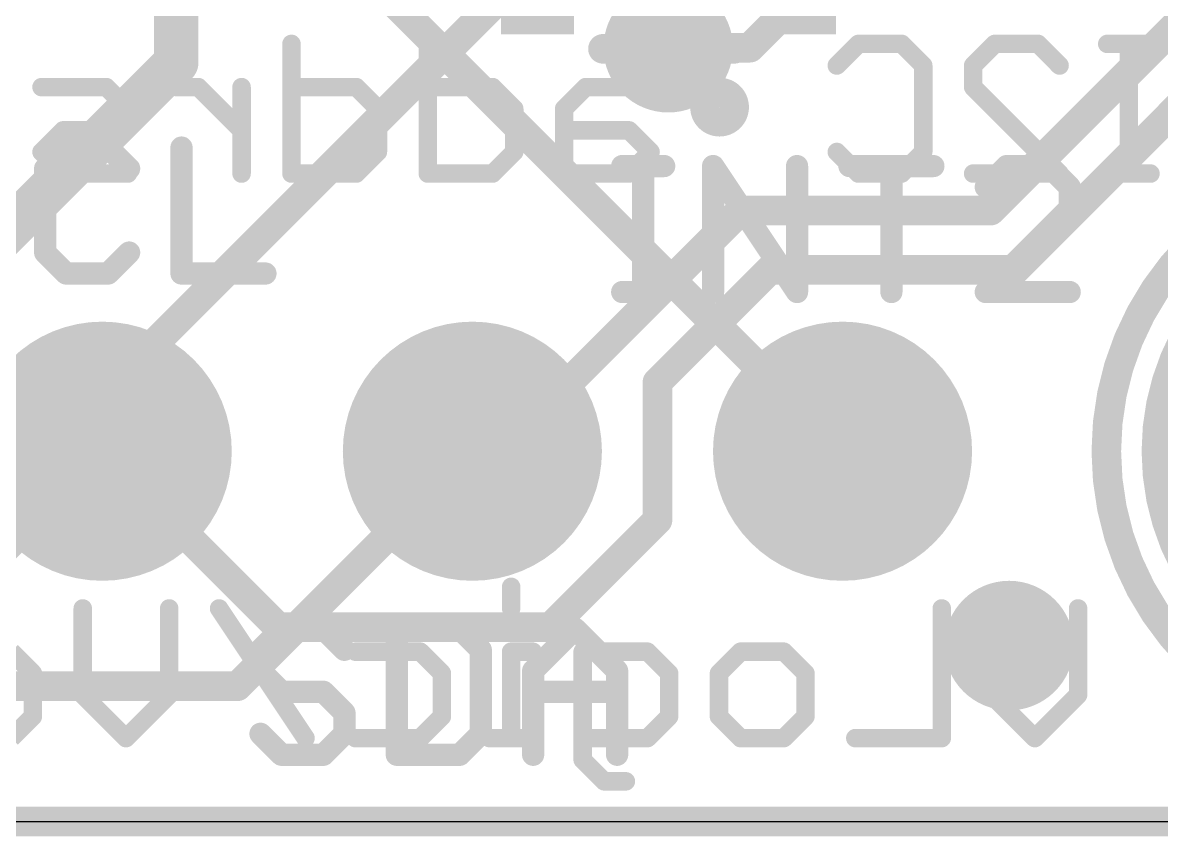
# Model space of a CAD drawing. Extents: x -0.1 to 25.5, y -0.1 to 17.9.
# Drawn here: x 13.42 to 21.24, y -0.1 to 5.48 of the extents above; entities that cross this region are included whole.
import ezdxf

# ---------------------------------------------------------------- set-up
doc = ezdxf.new("R2010")
doc.units = 0
for name, color, linetype in [('1', 12, 'CONTINUOUS'), ('16', 5, 'CONTINUOUS'), ('17', 110, 'CONTINUOUS'), ('18', 110, 'CONTINUOUS'), ('20', 53, 'CONTINUOUS'), ('21', 40, 'CONTINUOUS'), ('22', 6, 'CONTINUOUS')]:
    doc.layers.add(name, color=color, linetype=linetype)

# ---------------------------------------------------------------- blocks, each defined once
blk = doc.blocks.new('ROUNDP')
at = {"const_width": 0.5}
blk.add_lwpolyline([(0, -0.25, 1), (0, 0.25, 1), (0, -0.25)], format="xyb", dxfattribs=at)
blk = doc.blocks.new('RECT')
blk.add_solid([(-0.5, -0.5), (0.5, -0.5), (-0.5, 0.5), (0.5, 0.5)])
blk = doc.blocks.new('ROUNDV')
at = {"const_width": 0.5}
blk.add_lwpolyline([(0, -0.25, 1), (0, 0.25, 1), (0, -0.25)], format="xyb", dxfattribs=at)

msp = doc.modelspace()

# ---------------------------------------------------------------- linework, layer by layer
at = {"layer": '1'}
for points, const_width in [([(20.066, 4.191), (22.5425, 6.6675)], 0.2032), ([(22.9489, 6.4992), (20.2343, 3.7846)], 0.2032), ([(14.478, 5.969), (14.478, 5.207)], 0.3048), ([(16.6998, 5.6508), (13.97, 2.921)], 0.2032), ([(18.7562, 5.6508), (18.414, 5.3086)], 0.2032), ([(18.414, 5.3086), (17.8539, 5.3086)], 0.2032), ([(14.478, 5.207), (12.7, 3.429)], 0.3048), ([(18.3515, 4.191), (16.7005, 2.54)], 0.2032), ([(18.3515, 4.191), (20.066, 4.191)], 0.2032), ([(18.5511, 3.7846), (17.78, 3.0135)], 0.2032), ([(20.2343, 3.7846), (18.5511, 3.7846)], 0.2032), ([(17.78, 3.0135), (17.78, 2.0665)], 0.2032), ([(13.97, 2.54), (13.97, 2.921)], 0.2032), ([(15.1765, 1.3335), (13.97, 2.54)], 0.2032), ([(16.51, 2.54), (16.7005, 2.54)], 0.2032), ([(17.78, 2.0665), (17.047, 1.3335)], 0.2032), ([(17.047, 1.3335), (15.1765, 1.3335)], 0.2032), ([(25.4, 0), (0, 0)], 0.2032)]:
    msp.add_lwpolyline(points, dxfattribs=dict(at, const_width=const_width))
for points, const_width in [([(17.8539, 5.3594, 1), (17.8539, 5.2578)], 0.1016), ([(18.3781, 5.3445, 1), (18.4499, 5.2727)], 0.1016), ([(18.414, 5.2578, 1), (18.414, 5.3594)], 0.1016), ([(14.5319, 5.1531, 1), (14.4241, 5.2609)], 0.1524), ([(14.4018, 5.207, 1), (14.5542, 5.207)], 0.1524), ([(18.3515, 4.2418, 1), (18.3515, 4.1402)], 0.1016), ([(18.3874, 4.1551, 1), (18.3156, 4.2269)], 0.1016), ([(20.0301, 4.2269, 1), (20.1019, 4.1551)], 0.1016), ([(20.066, 4.1402, 1), (20.066, 4.2418)], 0.1016), ([(18.5511, 3.8354, 1), (18.5511, 3.7338)], 0.1016), ([(18.5871, 3.7487, 1), (18.5152, 3.8205)], 0.1016), ([(20.1984, 3.8205, 1), (20.2703, 3.7487)], 0.1016), ([(20.2343, 3.7338, 1), (20.2343, 3.8354)], 0.1016), ([(17.8308, 3.0135, 1), (17.7292, 3.0135)], 0.1016), ([(17.7441, 3.0494, 1), (17.8159, 2.9775)], 0.1016), ([(14.0208, 2.921, 1), (13.9192, 2.921)], 0.1016), ([(13.9341, 2.9569, 1), (14.0059, 2.8851)], 0.1016), ([(14.0059, 2.5759, 1), (13.9341, 2.5041)], 0.1016), ([(13.9192, 2.54, 1), (14.0208, 2.54)], 0.1016), ([(16.51, 2.5908, 1), (16.51, 2.4892)], 0.1016), ([(16.6646, 2.5759, 1), (16.7364, 2.5041)], 0.1016), ([(16.7005, 2.4892, 1), (16.7005, 2.5908)], 0.1016), ([(17.7292, 2.0665, 1), (17.8308, 2.0665)], 0.1016), ([(17.8159, 2.0306, 1), (17.7441, 2.1025)], 0.1016), ([(15.1765, 1.3843, 1), (15.1765, 1.2827)], 0.1016), ([(15.1406, 1.2976, 1), (15.2124, 1.3694)], 0.1016), ([(17.011, 1.3694, 1), (17.0829, 1.2976)], 0.1016), ([(17.047, 1.2827, 1), (17.047, 1.3843)], 0.1016)]:
    msp.add_lwpolyline(points, format="xyb", dxfattribs=dict(at, const_width=const_width))
at = {"layer": '16', "const_width": 0.2032}
for points in [[(14.732, 6.858), (19.05, 2.54)], [(17.8539, 5.3086), (17.0815, 6.081)], [(12.7635, 1.3335), (13.97, 2.54)], [(14.8971, 0.9271), (16.51, 2.54)], [(5.6447, 0.9271), (14.8971, 0.9271)], [(25.4, 0), (0, 0)]]:
    msp.add_lwpolyline(points, dxfattribs=at)
at = {"layer": '16', "const_width": 0.1016}
for points in [[(17.818, 5.2727, 1), (17.8898, 5.3445)], [(14.0059, 2.5041, 1), (13.9341, 2.5759)], [(16.5459, 2.5041, 1), (16.4741, 2.5759)], [(19.0141, 2.5041, 1), (19.0859, 2.5759)], [(14.8971, 0.8763, 1), (14.8971, 0.9779)], [(14.8612, 0.963, 1), (14.933, 0.8912)]]:
    msp.add_lwpolyline(points, format="xyb", dxfattribs=at)
at = {"layer": '20'}
msp.add_line((2.54, 0), (22.86, 0), dxfattribs=at)
at = {"layer": '21'}
for points, const_width in [([(17.4062, 5.3008), (18.3062, 5.3008)], 0.2032), ([(13.7225, 4.6235), (13.5784, 4.4795)], 0.1524), ([(14.0106, 4.6235), (13.7225, 4.6235)], 0.1524), ([(14.1547, 4.4795), (14.0106, 4.6235)], 0.1524), ([(14.514, 4.6235), (14.514, 3.7592)], 0.1524), ([(13.5784, 4.4795), (13.5784, 3.9033)], 0.1524), ([(17.5381, 4.4965), (17.8262, 4.4965)], 0.1524), ([(17.6821, 3.6322), (17.6821, 4.4965)], 0.1524), ([(18.1618, 3.6322), (18.1618, 4.4965)], 0.1524), ([(18.1618, 4.4965), (18.738, 3.6322)], 0.1524), ([(18.738, 3.6322), (18.738, 4.4965)], 0.1524), ([(19.0973, 4.4965), (19.6735, 4.4965)], 0.1524), ([(19.3854, 3.6322), (19.3854, 4.4965)], 0.1524), ([(20.1769, 4.4965), (20.0328, 4.3525)], 0.1524), ([(20.465, 4.4965), (20.1769, 4.4965)], 0.1524), ([(20.609, 4.3525), (20.465, 4.4965)], 0.1524), ([(20.609, 4.2084), (20.609, 4.3525)], 0.1524), ([(20.0328, 3.6322), (20.609, 4.2084)], 0.1524), ([(13.5784, 3.9033), (13.7225, 3.7592)], 0.1524), ([(14.0106, 3.7592), (14.1547, 3.9033)], 0.1524), ([(13.7225, 3.7592), (14.0106, 3.7592)], 0.1524), ([(14.514, 3.7592), (15.0902, 3.7592)], 0.1524), ([(17.5381, 3.6322), (17.8262, 3.6322)], 0.1524), ([(20.609, 3.6322), (20.0328, 3.6322)], 0.1524), ([(15.2, 1.3215), (15.0559, 1.1775)], 0.1524), ([(15.4881, 1.3215), (15.2, 1.3215)], 0.1524), ([(15.6321, 1.1775), (15.4881, 1.3215)], 0.1524), ([(15.9914, 1.3215), (15.9914, 0.4572)], 0.1524), ([(16.4236, 1.3215), (15.9914, 1.3215)], 0.1524), ([(16.5677, 1.1775), (16.4236, 1.3215)], 0.1524), ([(16.927, 1.0334), (17.2151, 1.3215)], 0.1524), ([(17.2151, 1.3215), (17.5032, 1.0334)], 0.1524), ([(15.0559, 1.1775), (15.0559, 1.0334)], 0.1524), ([(16.5677, 0.6013), (16.5677, 1.1775)], 0.1524), ([(15.0559, 1.0334), (15.2, 0.8894)], 0.1524), ([(16.927, 0.4572), (16.927, 1.0334)], 0.1524), ([(17.5032, 1.0334), (17.5032, 0.4572)], 0.1524), ([(15.2, 0.8894), (15.4881, 0.8894)], 0.1524), ([(15.4881, 0.8894), (15.6321, 0.7453)], 0.1524), ([(16.927, 0.8894), (17.5032, 0.8894)], 0.1524), ([(15.6321, 0.7453), (15.6321, 0.6013)], 0.1524), ([(15.2, 0.4572), (15.0559, 0.6013)], 0.1524), ([(15.6321, 0.6013), (15.4881, 0.4572)], 0.1524), ([(16.4236, 0.4572), (16.5677, 0.6013)], 0.1524), ([(15.4881, 0.4572), (15.2, 0.4572)], 0.1524), ([(15.9914, 0.4572), (16.4236, 0.4572)], 0.1524)]:
    msp.add_lwpolyline(points, dxfattribs=dict(at, const_width=const_width))
for points, const_width in [([(17.4062, 5.3516, 1), (17.4062, 5.25)], 0.1016), ([(18.3062, 5.25, 1), (18.3062, 5.3516)], 0.1016), ([(18.2062, 4.8008, 1), (18.2062, 5.0008, 1), (18.2062, 4.8008)], 0.2032), ([(13.7225, 4.6616, 1), (13.7225, 4.5854)], 0.0762), ([(13.7494, 4.5966, 1), (13.6956, 4.6505)], 0.0762), ([(14.0376, 4.6505, 1), (13.9837, 4.5966)], 0.0762), ([(14.0106, 4.5854, 1), (14.0106, 4.6616)], 0.0762), ([(14.5521, 4.6235, 1), (14.4759, 4.6235)], 0.0762), ([(22.86, 0.54, 1), (22.86, 4.54, 1), (22.86, 0.54)], 0.2032), ([(13.6165, 4.4795, 1), (13.5403, 4.4795)], 0.0762), ([(13.5515, 4.5064, 1), (13.6054, 4.4525)], 0.0762), ([(14.1277, 4.4525, 1), (14.1816, 4.5064)], 0.0762), ([(17.5381, 4.5346, 1), (17.5381, 4.4584)], 0.0762), ([(17.7202, 4.4965, 1), (17.644, 4.4965)], 0.0762), ([(17.8262, 4.4584, 1), (17.8262, 4.5346)], 0.0762), ([(18.1935, 4.5177, 1), (18.1301, 4.4754)], 0.0762), ([(18.1999, 4.4965, 1), (18.1237, 4.4965)], 0.0762), ([(18.7761, 4.4965, 1), (18.6999, 4.4965)], 0.0762), ([(19.0973, 4.5346, 1), (19.0973, 4.4584)], 0.0762), ([(19.4235, 4.4965, 1), (19.3473, 4.4965)], 0.0762), ([(19.6735, 4.4584, 1), (19.6735, 4.5346)], 0.0762), ([(20.1769, 4.5346, 1), (20.1769, 4.4584)], 0.0762), ([(20.2038, 4.4696, 1), (20.1499, 4.5235)], 0.0762), ([(20.4919, 4.5235, 1), (20.438, 4.4696)], 0.0762), ([(20.465, 4.4584, 1), (20.465, 4.5346)], 0.0762), ([(20.0059, 4.3794, 1), (20.0597, 4.3255)], 0.0762), ([(20.6471, 4.3525, 1), (20.5709, 4.3525)], 0.0762), ([(20.5821, 4.3255, 1), (20.636, 4.3794)], 0.0762), ([(20.5709, 4.2084, 1), (20.6471, 4.2084)], 0.0762), ([(20.636, 4.1815, 1), (20.5821, 4.2354)], 0.0762), ([(13.6054, 3.9302, 1), (13.5515, 3.8763)], 0.0762), ([(13.5403, 3.9033, 1), (13.6165, 3.9033)], 0.0762), ([(14.1816, 3.8763, 1), (14.1277, 3.9302)], 0.0762), ([(13.7225, 3.7973, 1), (13.7225, 3.7211)], 0.0762), ([(14.0106, 3.7211, 1), (14.0106, 3.7973)], 0.0762), ([(14.514, 3.7973, 1), (14.514, 3.7211)], 0.0762), ([(15.0902, 3.7211, 1), (15.0902, 3.7973)], 0.0762), ([(13.6956, 3.7323, 1), (13.7494, 3.7861)], 0.0762), ([(13.9837, 3.7861, 1), (14.0376, 3.7323)], 0.0762), ([(14.4759, 3.7592, 1), (14.5521, 3.7592)], 0.0762), ([(17.5381, 3.6703, 1), (17.5381, 3.5941)], 0.0762), ([(17.8262, 3.5941, 1), (17.8262, 3.6703)], 0.0762), ([(18.7063, 3.6111, 1), (18.7697, 3.6533)], 0.0762), ([(20.0328, 3.6703, 1), (20.0328, 3.5941)], 0.0762), ([(20.0059, 3.6591, 1), (20.0597, 3.6053)], 0.0762), ([(20.609, 3.5941, 1), (20.609, 3.6703)], 0.0762), ([(17.644, 3.6322, 1), (17.7202, 3.6322)], 0.0762), ([(18.1237, 3.6322, 1), (18.1999, 3.6322)], 0.0762), ([(18.6999, 3.6322, 1), (18.7761, 3.6322)], 0.0762), ([(19.3473, 3.6322, 1), (19.4235, 3.6322)], 0.0762), ([(15.2, 1.3596, 1), (15.2, 1.2834)], 0.0762), ([(15.2269, 1.2946, 1), (15.173, 1.3485)], 0.0762), ([(15.515, 1.3485, 1), (15.4611, 1.2946)], 0.0762), ([(15.4881, 1.2834, 1), (15.4881, 1.3596)], 0.0762), ([(16.0295, 1.3215, 1), (15.9533, 1.3215)], 0.0762), ([(15.9914, 1.3596, 1), (15.9914, 1.2834)], 0.0762), ([(16.4506, 1.3485, 1), (16.3967, 1.2946)], 0.0762), ([(16.4236, 1.2834, 1), (16.4236, 1.3596)], 0.0762), ([(17.242, 1.3485, 1), (17.1881, 1.2946)], 0.0762), ([(17.242, 1.2946, 1), (17.1881, 1.3485)], 0.0762), ([(15.094, 1.1775, 1), (15.0178, 1.1775)], 0.0762), ([(16.6058, 1.1775, 1), (16.5296, 1.1775)], 0.0762), ([(15.029, 1.2044, 1), (15.0829, 1.1505)], 0.0762), ([(15.6052, 1.1505, 1), (15.6591, 1.2044)], 0.0762), ([(16.5407, 1.1505, 1), (16.5946, 1.2044)], 0.0762), ([(15.0829, 1.0604, 1), (15.029, 1.0065)], 0.0762), ([(16.9, 1.0604, 1), (16.9539, 1.0065)], 0.0762), ([(16.9651, 1.0334, 1), (16.8889, 1.0334)], 0.0762), ([(17.5413, 1.0334, 1), (17.4651, 1.0334)], 0.0762), ([(17.4762, 1.0065, 1), (17.5301, 1.0604)], 0.0762), ([(15.0178, 1.0334, 1), (15.094, 1.0334)], 0.0762), ([(15.2, 0.9275, 1), (15.2, 0.8513)], 0.0762), ([(15.173, 0.8624, 1), (15.2269, 0.9163)], 0.0762), ([(15.515, 0.9163, 1), (15.4611, 0.8624)], 0.0762), ([(15.4881, 0.8513, 1), (15.4881, 0.9275)], 0.0762), ([(16.927, 0.9275, 1), (16.927, 0.8513)], 0.0762), ([(17.5032, 0.8513, 1), (17.5032, 0.9275)], 0.0762), ([(15.6702, 0.7453, 1), (15.594, 0.7453)], 0.0762), ([(15.6052, 0.7184, 1), (15.6591, 0.7723)], 0.0762), ([(15.0829, 0.6282, 1), (15.029, 0.5743)], 0.0762), ([(15.594, 0.6013, 1), (15.6702, 0.6013)], 0.0762), ([(15.6591, 0.5743, 1), (15.6052, 0.6282)], 0.0762), ([(16.5296, 0.6013, 1), (16.6058, 0.6013)], 0.0762), ([(16.5946, 0.5743, 1), (16.5407, 0.6282)], 0.0762), ([(15.2, 0.4953, 1), (15.2, 0.4191)], 0.0762), ([(15.173, 0.4303, 1), (15.2269, 0.4841)], 0.0762), ([(15.4611, 0.4841, 1), (15.515, 0.4303)], 0.0762), ([(15.4881, 0.4191, 1), (15.4881, 0.4953)], 0.0762), ([(15.9914, 0.4953, 1), (15.9914, 0.4191)], 0.0762), ([(15.9533, 0.4572, 1), (16.0295, 0.4572)], 0.0762), ([(16.3967, 0.4841, 1), (16.4506, 0.4303)], 0.0762), ([(16.4236, 0.4191, 1), (16.4236, 0.4953)], 0.0762), ([(16.8889, 0.4572, 1), (16.9651, 0.4572)], 0.0762), ([(17.4651, 0.4572, 1), (17.5413, 0.4572)], 0.0762)]:
    msp.add_lwpolyline(points, format="xyb", dxfattribs=dict(at, const_width=const_width))
at = {"layer": '22', "const_width": 0.127}
for points in [[(15.2686, 5.3348), (15.2686, 4.445)], [(16.2041, 5.3348), (16.2041, 4.445)], [(19.0107, 5.1865), (19.159, 5.3348)], [(19.159, 5.3348), (19.4556, 5.3348)], [(19.4556, 5.3348), (19.6039, 5.1865)], [(19.9462, 5.1865), (20.0945, 5.3348)], [(20.0945, 5.3348), (20.3911, 5.3348)], [(20.3911, 5.3348), (20.5394, 5.1865)], [(21.1631, 5.3348), (20.8665, 5.3348)], [(21.0148, 4.445), (21.0148, 5.3348)], [(19.6039, 5.1865), (19.6039, 4.5933)], [(19.9462, 5.0382), (19.9462, 5.1865)], [(13.9984, 5.0382), (13.5535, 5.0382)], [(14.1467, 4.8899), (13.9984, 5.0382)], [(14.6297, 5.0382), (14.4814, 5.0382)], [(14.9263, 4.7416), (14.6297, 5.0382)], [(14.9263, 4.445), (14.9263, 5.0382)], [(15.7135, 5.0382), (15.2686, 5.0382)], [(15.8618, 4.8899), (15.7135, 5.0382)], [(16.649, 5.0382), (16.2041, 5.0382)], [(16.7973, 4.8899), (16.649, 5.0382)], [(17.2879, 5.0382), (17.1396, 4.8899)], [(17.5845, 5.0382), (17.2879, 5.0382)], [(20.5394, 4.445), (19.9462, 5.0382)], [(13.9984, 4.7416), (14.1467, 4.8899)], [(15.8618, 4.5933), (15.8618, 4.8899)], [(16.7973, 4.5933), (16.7973, 4.8899)], [(17.1396, 4.8899), (17.1396, 4.445)], [(13.5535, 4.5933), (13.7018, 4.7416)], [(13.7018, 4.7416), (13.9984, 4.7416)], [(17.5845, 4.7416), (17.1396, 4.7416)], [(17.7328, 4.5933), (17.5845, 4.7416)], [(13.7018, 4.445), (13.5535, 4.5933)], [(15.7135, 4.445), (15.8618, 4.5933)], [(16.649, 4.445), (16.7973, 4.5933)], [(17.5845, 4.445), (17.7328, 4.5933)], [(19.159, 4.445), (19.0107, 4.5933)], [(19.6039, 4.5933), (19.4556, 4.445)], [(14.1467, 4.445), (13.7018, 4.445)], [(15.2686, 4.445), (15.7135, 4.445)], [(16.2041, 4.445), (16.649, 4.445)], [(17.1396, 4.445), (17.5845, 4.445)], [(19.4556, 4.445), (19.159, 4.445)], [(19.9462, 4.445), (20.5394, 4.445)], [(21.1631, 4.445), (20.8665, 4.445)], [(16.776, 1.6096), (16.776, 1.4613)], [(13.8364, 0.8681), (13.8364, 1.4613)], [(14.4296, 1.4613), (14.4296, 0.8681)], [(15.3651, 0.5715), (14.7719, 1.4613)], [(19.7309, 1.4613), (19.7309, 0.5715)], [(20.0732, 0.8681), (20.0732, 1.4613)], [(20.6664, 1.4613), (20.6664, 0.8681)], [(13.3458, 1.1647), (13.4941, 1.0164)], [(15.7075, 1.1647), (16.1523, 1.1647)], [(16.1523, 1.1647), (16.3006, 1.0164)], [(16.9243, 1.1647), (16.776, 1.1647)], [(16.776, 1.1647), (16.776, 0.5715)], [(17.2666, 0.4232), (17.2666, 1.1647)], [(17.2666, 1.1647), (17.7115, 1.1647)], [(17.7115, 1.1647), (17.8598, 1.0164)], [(18.2022, 1.0164), (18.3505, 1.1647)], [(18.3505, 1.1647), (18.647, 1.1647)], [(18.647, 1.1647), (18.7953, 1.0164)], [(13.4941, 1.0164), (13.4941, 0.7198)], [(16.3006, 1.0164), (16.3006, 0.7198)], [(17.8598, 1.0164), (17.8598, 0.7198)], [(18.2022, 0.7198), (18.2022, 1.0164)], [(18.7953, 1.0164), (18.7953, 0.7198)], [(14.133, 0.5715), (13.8364, 0.8681)], [(14.4296, 0.8681), (14.133, 0.5715)], [(20.3698, 0.5715), (20.0732, 0.8681)], [(20.6664, 0.8681), (20.3698, 0.5715)], [(13.4941, 0.7198), (13.3458, 0.5715)], [(16.3006, 0.7198), (16.1523, 0.5715)], [(17.8598, 0.7198), (17.7115, 0.5715)], [(18.3505, 0.5715), (18.2022, 0.7198)], [(18.7953, 0.7198), (18.647, 0.5715)], [(16.1523, 0.5715), (15.7075, 0.5715)], [(16.9243, 0.5715), (16.6277, 0.5715)], [(17.7115, 0.5715), (17.2666, 0.5715)], [(18.647, 0.5715), (18.3505, 0.5715)], [(19.7309, 0.5715), (19.1377, 0.5715)], [(17.4149, 0.2749), (17.2666, 0.4232)], [(17.5632, 0.2749), (17.4149, 0.2749)]]:
    msp.add_lwpolyline(points, dxfattribs=at)
at = {"layer": '22', "const_width": 0.0635}
for points in [[(15.3004, 5.3348, 1), (15.2369, 5.3348)], [(16.2359, 5.3348, 1), (16.1724, 5.3348)], [(19.159, 5.3665, 1), (19.159, 5.303)], [(19.1814, 5.3123, 1), (19.1365, 5.3572)], [(19.478, 5.3572, 1), (19.4331, 5.3123)], [(19.4556, 5.303, 1), (19.4556, 5.3665)], [(20.0945, 5.3665, 1), (20.0945, 5.303)], [(20.1169, 5.3123, 1), (20.072, 5.3572)], [(20.4135, 5.3572, 1), (20.3686, 5.3123)], [(20.3911, 5.303, 1), (20.3911, 5.3665)], [(20.8665, 5.3665, 1), (20.8665, 5.303)], [(21.0465, 5.3348, 1), (20.983, 5.3348)], [(21.1631, 5.303, 1), (21.1631, 5.3665)], [(18.9882, 5.2089, 1), (19.0331, 5.164)], [(19.6356, 5.1865, 1), (19.5721, 5.1865)], [(19.5814, 5.164, 1), (19.6263, 5.2089)], [(19.978, 5.1865, 1), (19.9145, 5.1865)], [(19.9238, 5.2089, 1), (19.9687, 5.164)], [(20.5169, 5.164, 1), (20.5618, 5.2089)], [(13.5535, 5.0699, 1), (13.5535, 5.0064)], [(14.0208, 5.0606, 1), (13.9759, 5.0157)], [(13.9984, 5.0064, 1), (13.9984, 5.0699)], [(14.4814, 5.0699, 1), (14.4814, 5.0064)], [(14.6521, 5.0606, 1), (14.6072, 5.0157)], [(14.6297, 5.0064, 1), (14.6297, 5.0699)], [(14.958, 5.0382, 1), (14.8945, 5.0382)], [(15.2686, 5.0699, 1), (15.2686, 5.0064)], [(15.7359, 5.0606, 1), (15.691, 5.0157)], [(15.7135, 5.0064, 1), (15.7135, 5.0699)], [(16.2041, 5.0699, 1), (16.2041, 5.0064)], [(16.6715, 5.0606, 1), (16.6266, 5.0157)], [(16.649, 5.0064, 1), (16.649, 5.0699)], [(17.2879, 5.0699, 1), (17.2879, 5.0064)], [(17.3104, 5.0157, 1), (17.2655, 5.0606)], [(17.5845, 5.0064, 1), (17.5845, 5.0699)], [(19.9687, 5.0606, 1), (19.9238, 5.0157)], [(19.9145, 5.0382, 1), (19.978, 5.0382)], [(14.1691, 4.8674, 1), (14.1242, 4.9123)], [(14.1242, 4.8674, 1), (14.1691, 4.9123)], [(15.8935, 4.8899, 1), (15.83, 4.8899)], [(15.8393, 4.8674, 1), (15.8842, 4.9123)], [(16.829, 4.8899, 1), (16.7656, 4.8899)], [(16.7748, 4.8674, 1), (16.8198, 4.9123)], [(17.1714, 4.8899, 1), (17.1079, 4.8899)], [(17.1172, 4.9123, 1), (17.1621, 4.8674)], [(13.7018, 4.7733, 1), (13.7018, 4.7098)], [(13.7242, 4.7191, 1), (13.6793, 4.764)], [(13.9759, 4.764, 1), (14.0208, 4.7191)], [(13.9984, 4.7098, 1), (13.9984, 4.7733)], [(14.9038, 4.7191, 1), (14.9487, 4.764)], [(17.1396, 4.7733, 1), (17.1396, 4.7098)], [(17.607, 4.764, 1), (17.5621, 4.7191)], [(17.5845, 4.7098, 1), (17.5845, 4.7733)], [(13.5759, 4.6157, 1), (13.531, 4.5708)], [(13.531, 4.6157, 1), (13.5759, 4.5708)], [(15.83, 4.5933, 1), (15.8935, 4.5933)], [(15.8842, 4.5708, 1), (15.8393, 4.6157)], [(16.7656, 4.5933, 1), (16.829, 4.5933)], [(16.8198, 4.5708, 1), (16.7748, 4.6157)], [(17.7553, 4.5708, 1), (17.7104, 4.6157)], [(17.7104, 4.5708, 1), (17.7553, 4.6157)], [(19.0331, 4.6157, 1), (18.9882, 4.5708)], [(19.5721, 4.5933, 1), (19.6356, 4.5933)], [(19.6263, 4.5708, 1), (19.5814, 4.6157)], [(13.7018, 4.4768, 1), (13.7018, 4.4133)], [(13.6793, 4.4225, 1), (13.7242, 4.4675)], [(14.1467, 4.4133, 1), (14.1467, 4.4768)], [(14.8945, 4.445, 1), (14.958, 4.445)], [(15.2686, 4.4768, 1), (15.2686, 4.4133)], [(15.2369, 4.445, 1), (15.3004, 4.445)], [(15.691, 4.4675, 1), (15.7359, 4.4225)], [(15.7135, 4.4133, 1), (15.7135, 4.4768)], [(16.2041, 4.4768, 1), (16.2041, 4.4133)], [(16.1724, 4.445, 1), (16.2359, 4.445)], [(16.6266, 4.4675, 1), (16.6715, 4.4225)], [(16.649, 4.4133, 1), (16.649, 4.4768)], [(17.1396, 4.4768, 1), (17.1396, 4.4133)], [(17.1079, 4.445, 1), (17.1714, 4.445)], [(17.5621, 4.4675, 1), (17.607, 4.4225)], [(17.5845, 4.4133, 1), (17.5845, 4.4768)], [(19.159, 4.4768, 1), (19.159, 4.4133)], [(19.1365, 4.4225, 1), (19.1814, 4.4675)], [(19.4331, 4.4675, 1), (19.478, 4.4225)], [(19.4556, 4.4133, 1), (19.4556, 4.4768)], [(19.9462, 4.4768, 1), (19.9462, 4.4133)], [(20.5169, 4.4225, 1), (20.5618, 4.4675)], [(20.5394, 4.4133, 1), (20.5394, 4.4768)], [(20.8665, 4.4768, 1), (20.8665, 4.4133)], [(20.983, 4.445, 1), (21.0465, 4.445)], [(21.1631, 4.4133, 1), (21.1631, 4.4768)], [(16.8078, 1.6096, 1), (16.7443, 1.6096)], [(13.8682, 1.4613, 1), (13.8047, 1.4613)], [(14.4613, 1.4613, 1), (14.3978, 1.4613)], [(14.7983, 1.4789, 1), (14.7455, 1.4436)], [(16.7443, 1.4613, 1), (16.8078, 1.4613)], [(19.7626, 1.4613, 1), (19.6991, 1.4613)], [(20.105, 1.4613, 1), (20.0415, 1.4613)], [(20.6981, 1.4613, 1), (20.6346, 1.4613)], [(15.7075, 1.1964, 1), (15.7075, 1.1329)], [(16.1748, 1.1871, 1), (16.1299, 1.1422)], [(16.1523, 1.1329, 1), (16.1523, 1.1964)], [(16.8078, 1.1647, 1), (16.7443, 1.1647)], [(16.776, 1.1964, 1), (16.776, 1.1329)], [(16.9243, 1.1329, 1), (16.9243, 1.1964)], [(17.2984, 1.1647, 1), (17.2349, 1.1647)], [(17.2666, 1.1964, 1), (17.2666, 1.1329)], [(17.734, 1.1871, 1), (17.6891, 1.1422)], [(17.7115, 1.1329, 1), (17.7115, 1.1964)], [(18.3505, 1.1964, 1), (18.3505, 1.1329)], [(18.3729, 1.1422, 1), (18.328, 1.1871)], [(18.6695, 1.1871, 1), (18.6246, 1.1422)], [(18.647, 1.1329, 1), (18.647, 1.1964)], [(13.5258, 1.0164, 1), (13.4623, 1.0164)], [(13.4716, 0.9939, 1), (13.5165, 1.0388)], [(16.3324, 1.0164, 1), (16.2689, 1.0164)], [(16.2782, 0.9939, 1), (16.3231, 1.0388)], [(17.8916, 1.0164, 1), (17.8281, 1.0164)], [(17.8374, 0.9939, 1), (17.8823, 1.0388)], [(18.2339, 1.0164, 1), (18.1704, 1.0164)], [(18.1797, 1.0388, 1), (18.2246, 0.9939)], [(18.8271, 1.0164, 1), (18.7636, 1.0164)], [(18.7729, 0.9939, 1), (18.8178, 1.0388)], [(13.8047, 0.8681, 1), (13.8682, 0.8681)], [(13.8589, 0.8905, 1), (13.814, 0.8456)], [(14.3978, 0.8681, 1), (14.4613, 0.8681)], [(14.452, 0.8456, 1), (14.4071, 0.8905)], [(20.0957, 0.8905, 1), (20.0508, 0.8456)], [(20.0415, 0.8681, 1), (20.105, 0.8681)], [(20.6346, 0.8681, 1), (20.6981, 0.8681)], [(20.6888, 0.8456, 1), (20.6439, 0.8905)], [(13.5165, 0.6973, 1), (13.4716, 0.7422)], [(16.3231, 0.6973, 1), (16.2782, 0.7422)], [(17.8823, 0.6973, 1), (17.8374, 0.7422)], [(18.2246, 0.7422, 1), (18.1797, 0.6973)], [(18.8178, 0.6973, 1), (18.7729, 0.7422)], [(13.4623, 0.7198, 1), (13.5258, 0.7198)], [(16.2689, 0.7198, 1), (16.3324, 0.7198)], [(17.8281, 0.7198, 1), (17.8916, 0.7198)], [(18.1704, 0.7198, 1), (18.2339, 0.7198)], [(18.7636, 0.7198, 1), (18.8271, 0.7198)], [(14.1105, 0.594, 1), (14.1555, 0.549)], [(14.1105, 0.549, 1), (14.1555, 0.594)], [(15.7075, 0.6033, 1), (15.7075, 0.5397)], [(16.1299, 0.594, 1), (16.1748, 0.549)], [(16.1523, 0.5397, 1), (16.1523, 0.6033)], [(16.6277, 0.6033, 1), (16.6277, 0.5397)], [(16.9243, 0.5397, 1), (16.9243, 0.6033)], [(17.2666, 0.6033, 1), (17.2666, 0.5397)], [(17.6891, 0.594, 1), (17.734, 0.549)], [(17.7115, 0.5397, 1), (17.7115, 0.6033)], [(18.3505, 0.6033, 1), (18.3505, 0.5397)], [(18.328, 0.549, 1), (18.3729, 0.594)], [(18.6246, 0.594, 1), (18.6695, 0.549)], [(18.647, 0.5397, 1), (18.647, 0.6033)], [(19.1377, 0.6033, 1), (19.1377, 0.5397)], [(19.7309, 0.5397, 1), (19.7309, 0.6033)], [(20.3473, 0.594, 1), (20.3922, 0.549)], [(20.3473, 0.549, 1), (20.3922, 0.594)], [(15.3387, 0.5539, 1), (15.3915, 0.5891)], [(16.7443, 0.5715, 1), (16.8078, 0.5715)], [(19.6991, 0.5715, 1), (19.7626, 0.5715)], [(17.2891, 0.4457, 1), (17.2442, 0.4008)], [(17.2349, 0.4232, 1), (17.2984, 0.4232)], [(17.4149, 0.3067, 1), (17.4149, 0.2432)], [(17.3925, 0.2525, 1), (17.4374, 0.2974)], [(17.5632, 0.2432, 1), (17.5632, 0.3067)]]:
    msp.add_lwpolyline(points, format="xyb", dxfattribs=at)

# ---------------------------------------------------------------- block references
at = {"layer": '1', "xscale": 0.5, "yscale": 0.5, "rotation": 90}
for p in [(16.9562, 5.6508), (18.7562, 5.6508)]:
    msp.add_blockref('RECT', p, dxfattribs=at)
at = {"layer": '17', "xscale": 3.516, "yscale": 3.516}
msp.add_blockref('ROUNDP', (22.86, 2.54), dxfattribs=at)
msp.add_blockref('ROUNDP', (22.86, 2.54), dxfattribs=at)
at = {"layer": '17', "xscale": 1.778, "yscale": 1.778, "rotation": 90}
for p in [(13.97, 2.54), (13.97, 2.54), (16.51, 2.54), (16.51, 2.54), (19.05, 2.54), (19.05, 2.54)]:
    msp.add_blockref('ROUNDP', p, dxfattribs=at)
at = {"layer": '18', "xscale": 0.889, "yscale": 0.889}
for p in [(17.8539, 5.3086), (17.8539, 5.3086), (20.193, 1.2065), (20.193, 1.2065)]:
    msp.add_blockref('ROUNDV', p, dxfattribs=at)

doc.saveas('drawing.dxf')
